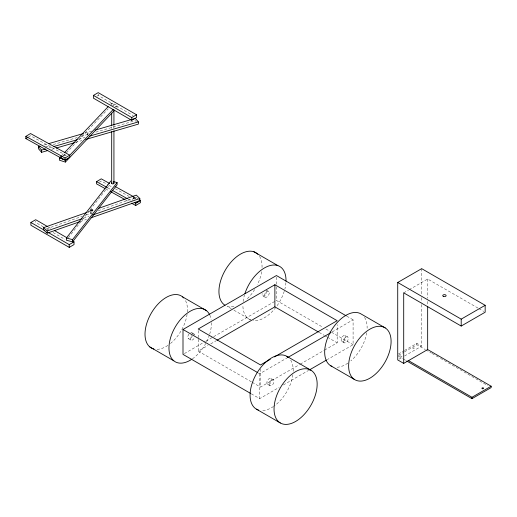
<?xml version="1.0" encoding="UTF-8"?>
<svg xmlns="http://www.w3.org/2000/svg" width="517" height="517" viewBox="0 0 517 517"><rect width="100%" height="100%" fill="white"/><g stroke="black" fill="none" stroke-linecap="round" stroke-linejoin="round"><path stroke-width="0.39" stroke-dasharray="2.58 1.94" d="M113.869 106.011L113.927 105.907A1.131 0.653 0 0 0 113.727 105.423M68.36 237.691L89.628 210.425M90.126 209.792L108.925 185.693M62.37 154.893L63.339 153.879M110.58 104.124L111.549 103.103L116.002 104.512M63.313 156.115L108.221 108.816M115.569 107.006L116.538 105.985M28.525 136.973L30.535 135.758L66.874 155.83L66.402 155.643A3.509 2.029 0 0 0 62.9 155.727M99.238 182.262L101.248 181.047L108.24 184.912M96.853 96.194L98.217 95.406L133.102 115.543M184.395 353.583L205.314 341.504M206.012 341.104L212.978 337.078M213.676 336.677L276.433 300.448L323.125 327.403M198.224 339.268L198.224 351.121L207.983 345.485M210.768 343.876L216.345 340.658M258.267 372.951L259.663 373.752L286.851 358.055M332.173 331.888L353.092 319.81L353.092 344.71L327.293 359.599M403.706 292.855L408.501 290.089M409.186 289.694L427.662 279.025L478.231 308.222M252.206 382.289L260.51 387.084L299.537 364.55M300.235 364.149L323.933 350.468M324.631 350.067L337.174 342.823L337.174 324.644M251.301 393.818L259.663 398.652L279.186 387.375M283.368 384.965L308.468 370.469M398.4 354.009L403.88 350.849M404.565 350.455L416.883 343.34L421.678 346.106L421.678 302.535M398.4 355.392L403.88 352.232M404.565 351.838L416.883 344.723L425.213 349.531M399.085 359.147L402.51 357.169L398.4 354.798M404.565 355.987L421.678 346.106M87.69 212.177L89.971 211.375M46.62 228.792L82.268 216.293M86.061 214.962L92.142 212.83M98.217 210.697L132.365 198.728M83.612 218.18L88.93 216.319M80.406 221.522L86.494 219.389M43.964 145.031L47.06 144.127M85.001 133.069L91.968 131.04M45.509 146.789L50.155 145.439M53.251 144.534L77.259 137.541M81.13 136.41L88.097 134.381M95.839 132.126L135.325 120.616L136.346 121.779M49.341 147.843L52.437 146.944M78.758 139.267L84.956 137.464M51.661 149.381L54.757 148.476M75.663 142.388L81.86 140.579M115.259 106.489L117.488 107.193L117.488 104.983M108.938 185.299L111.737 186.844M115.239 188.776L129.224 196.499M107.73 187.833L110.522 189.371M127.97 199.006L130.542 200.428M105.655 188.899L109.152 190.831M125.243 199.717L128.739 201.649M478.929 308.617L483.776 311.421M425.905 349.931L431.462 353.137M432.154 353.538L439.786 357.945M440.484 358.346L487.68 385.598M346.823 316.191L353.092 319.81M398.413 356.187L402.575 358.591M403.273 358.992L406.045 360.595M345.201 335.546A3.386 1.958 -60 0 1 344.128 340.8A3.386 1.958 -60 0 1 341.194 339.1A3.386 1.958 -60 0 1 345.201 335.546L347.598 336.929A3.386 1.958 -60 0 1 346.526 342.183A3.386 1.958 -60 0 1 343.592 340.483A3.386 1.958 -60 0 1 347.598 336.929M266.145 289.953L268.543 291.336A3.386 1.958 -60 0 1 267.47 296.584A3.386 1.958 -60 0 1 264.536 294.89A3.386 1.958 -60 0 1 268.543 291.336M325.91 329.012L330.79 331.83M331.487 332.231L353.092 344.71M262.759 295.821L265.156 297.204M341.815 341.414L344.212 342.803M319.176 332.431L324.023 335.229M324.715 335.63L326.789 336.832M327.481 337.226L337.174 342.823M231.202 308.623L227.092 306.251A30.49 17.604 -60 0 0 235.758 306.032M233.942 310.2L251.055 320.081M48.21 226.944L50.834 228.456M43.35 226.905L35.686 222.478L35.686 221.095M46.834 228.915L48.928 230.123M53.109 232.534L64.955 239.377M191.878 332.832L194.276 334.215M270.94 378.425A3.386 1.958 -60 0 1 269.861 383.672A3.386 1.958 -60 0 1 266.927 381.979A3.386 1.958 -60 0 1 270.94 378.425L273.331 379.808A3.386 1.958 -60 0 1 272.259 385.055A3.386 1.958 -60 0 1 269.325 383.362A3.386 1.958 -60 0 1 273.331 379.808M188.989 334.06A3.386 1.958 -60 0 0 188.492 338.7L190.889 340.083A3.386 1.958 -60 0 0 194.657 337.336M267.548 384.293L269.945 385.676M198.224 351.121L251.514 381.889M136.307 197.345L137.625 198.599M427.662 279.025L427.662 298.264M427.662 301.469L427.662 304.675M421.678 268.653L421.678 294.47M421.678 297.695L421.678 301.728M416.883 343.34L416.883 344.723M276.433 277.157L276.433 285.991M276.433 286.793L276.433 300.448M260.51 368.905L260.51 387.084M259.663 373.752L259.663 398.652M198.224 330.57L198.224 338.473M113.934 125.909L113.934 128.326M111.691 126.846L111.691 128.455M111.549 103.103L111.549 105.313M98.217 94.023L98.217 95.406M90.604 210.296L90.604 213.062M87.334 133.716L87.334 135.099M193.203 334.118A3.386 1.958 -60 0 1 194.896 335.094M190.889 340.083A3.386 1.958 -60 0 1 191.387 335.443M266.766 290.838A3.386 1.958 -60 0 1 264.452 295.653A3.386 1.958 -60 0 1 262.138 293.507M190.805 332.735A3.386 1.958 -60 0 1 192.498 333.711M192.259 335.953A3.386 1.958 -60 0 1 188.492 338.7M285.927 282.657A30.49 17.604 -60 0 1 284.848 289.145M284.234 291.317A30.49 17.604 -60 0 1 276.382 306.691M275.904 307.318A30.49 17.604 -60 0 1 253.026 320.546M250.331 319.81A30.49 17.604 -60 0 1 242.893 305.25M243.126 301.508A30.49 17.604 -60 0 1 244.451 295.084M209.824 315.124A30.018 17.332 -60 0 1 211.123 319.661M211.401 322.692A30.018 17.332 -60 0 1 209.643 334.325M209.411 335.042A30.018 17.332 -60 0 1 192.447 358.83M290.696 360.097A30.49 17.604 -60 0 1 293.165 371.755M292.874 374.812A30.49 17.604 -60 0 1 274.139 406.026M273.512 406.465A30.49 17.604 -60 0 1 260.859 410.53M364.543 317.373A30.025 17.332 -60 0 1 367.128 328.211M366.715 332.702A30.025 17.332 -60 0 1 350.894 360.808M347.851 363.154A30.025 17.332 -60 0 1 336.224 367.27M259.534 256.329A30.49 17.604 -60 0 1 262.016 268.077M261.628 271.729A30.49 17.604 -60 0 1 257.388 284.731M254.655 289.604A30.49 17.604 -60 0 1 246.047 299.866M185.551 300.642A30.018 17.332 -60 0 1 187.354 312.113M187.096 314.375A30.018 17.332 -60 0 1 169.705 344.102M167.876 345.421A30.018 17.332 -60 0 1 155.895 349.305M132.081 200.46A3.509 2.029 0 0 1 132.546 199.446M91.755 213.702A1.131 0.653 0 0 1 90.675 212.817A1.131 0.653 0 0 1 92.511 212.577M87.916 134.271A1.131 0.653 0 0 1 87.47 133.386A1.131 0.653 0 0 1 89.002 133.127M112.415 105.19A1.131 0.653 0 0 1 113.527 105.294M412.689 348.529A0.847 0.491 0 0 0 414.111 348.309A0.847 0.491 0 0 0 413.07 347.708A0.847 0.491 0 0 0 412.689 348.529"/><path stroke-width="0.78" d="M90.721 209.992C92.692 213.65 93.571 207.091 90.662 210.49M92.717 210.6L92.814 210.102M138.983 200.971L138.078 201.882A3.509 2.029 0 0 1 135.596 202.483L134.685 202.412M113.217 181.545L117.081 182.553L117.081 184.763L72.561 241.833L66.383 240.231L66.383 238.014L110.903 180.944M72.561 241.833L72.561 239.623L117.081 182.553M114.716 110.115L65.375 162.079L59.436 160.199L59.436 157.989L61.407 155.908M64.444 152.715L108.156 106.676M65.375 162.079L65.375 159.869L67.365 158.809A3.509 2.029 0 0 0 68.205 157.879M69.511 155.514L113.145 109.559M25.85 136.372L30.535 133.548L69.705 155.184L69.705 157.394L65.019 160.225L25.85 138.588L25.85 136.372L65.019 158.008L69.705 155.184M25.85 138.588L27.86 137.373M104.957 188.511L96.563 183.878L96.563 181.661L101.248 178.837L109.604 183.451M131.538 203.194L135.732 205.507L135.732 203.297L140.417 200.473L139.254 199.827M135.732 205.507L140.417 202.683L140.417 200.473M93.428 95.406L98.217 92.64L136.553 114.768L136.553 117.533L131.757 120.306L93.428 98.172L93.428 95.406L131.757 117.533L136.553 114.768M72.626 241.038L74.015 241.84L74.015 244.606L69.226 247.372L30.891 225.244L30.891 222.478L35.686 219.712L47.512 226.543M48.572 232.682L69.226 244.606L74.015 241.84M250.603 393.418L182.999 354.391L182.999 329.491L276.433 275.548L346.125 315.784M274.449 356.904L337.174 320.695L274.882 284.731L198.224 328.993L260.51 364.95L270.268 359.321M217.043 340.257L274.882 306.859L318.485 332.037M397.722 282.482L421.678 268.653L485.159 305.301L485.159 312.216L461.203 326.053L403.706 292.855L403.706 363.393L397.722 359.935L397.722 282.482L461.203 319.138L485.159 305.301M287.549 357.648L330.783 332.689M309.166 370.069L326.595 360.006M403.706 363.393L427.662 349.563L491.15 386.218L491.15 387.601L471.982 398.665L406.743 360.995M408.501 360.627L471.982 397.282L491.15 386.218M79.644 221.787L47.157 233.18L43.635 229.839L43.635 227.622L86.934 212.442M98.327 208.448L136.307 195.135L139.823 198.476L139.823 200.693L91.057 217.786M43.635 227.622L47.157 230.963L82.093 218.717M92.73 214.988L139.823 198.476M47.79 150.512L41.599 152.315L38.542 148.825L38.542 146.608L40.093 146.156M48.611 143.674L83.45 133.522M95.063 130.135L130.678 119.757M132.229 119.304L135.325 118.399L138.382 121.896L138.382 124.106L85.732 139.454M38.542 146.608L41.599 150.104L45.47 148.974M53.981 146.492L77.214 139.719M89.603 136.113L138.382 121.896M56.308 148.03L74.887 142.608M64.929 159.462L63.152 159.236L61.433 158.04A3.509 2.029 0 0 1 62.195 156.063M66.383 238.014L72.561 239.623M59.436 157.989L65.375 159.869M115.168 186.527L133.968 196.906M96.563 181.661L107.032 187.445M112.616 190.527L127.272 198.625M134.433 202.58L135.732 203.297M110.554 191.6L124.539 199.329M253.899 251.766L277.855 265.596M385.236 327.914A30.025 17.332 -60 0 0 349.498 358.533A30.025 17.332 -60 0 0 374.857 374.644A30.025 17.332 -60 0 0 385.236 327.914L361.28 314.084A30.025 17.332 -60 0 0 330.609 331.694A30.025 17.332 -60 0 0 331.862 366.359M330.531 365.648L354.488 379.478M286.883 356.336L310.84 370.166A30.49 17.604 -60 0 1 301.178 417.4A30.49 17.604 -60 0 1 274.773 402.155A30.49 17.604 -60 0 1 310.84 370.166M182.624 296.9L206.58 310.736M54.531 230.595L67.055 237.826M30.891 222.478L44.869 230.55M182.999 329.491L257.569 372.544M149.84 346.965L173.796 360.795M256.393 409.147L280.35 422.984M471.982 397.282L471.982 398.665M461.203 319.138L461.203 326.053M427.662 306.277L427.662 349.563M274.882 284.731L274.882 306.859M131.757 117.533L131.757 120.306M113.934 110.58L113.934 125.101M113.934 130.749L113.934 183.192M111.691 113.126L111.691 125.23M111.691 131.686L111.691 183.322M69.226 244.606L69.226 247.372M65.019 158.008L65.019 160.225M47.157 230.963L47.157 233.18M41.599 150.104L41.599 152.315M244.896 293.643A30.49 17.604 -60 0 1 269.428 265.744A30.49 17.604 -60 0 1 286.004 281.164M191.833 359.25A30.018 17.332 -60 0 1 169.363 352.51A30.018 17.332 -60 0 1 183.709 316.165A30.018 17.332 -60 0 1 209.508 314.472M258.513 410.071A30.49 17.604 -60 0 1 256.064 374.521A30.49 17.604 -60 0 1 288.15 357.202M225.005 305.269A30.49 17.604 -60 0 1 226.543 268.084A30.49 17.604 -60 0 1 257.809 254.177M153.885 348.994A30.018 17.332 -60 0 1 151.371 313.011A30.018 17.332 -60 0 1 183.735 297.966M113.527 182.753A1.131 0.653 0 0 1 113.688 183.671A1.131 0.653 0 0 1 112.099 183.761A1.131 0.653 0 0 1 111.937 182.844M482.342 388.713A0.847 0.491 0 0 0 483.615 388.293A0.847 0.491 0 0 0 482.342 387.866A0.847 0.491 0 0 0 482.342 388.713M443.586 296.467A1.693 0.976 0 0 0 446.126 295.621A1.693 0.976 0 0 0 443.586 294.774A1.693 0.976 0 0 0 443.586 296.467M133.541 198.586A1.131 0.653 0 0 0 135.415 198.269A1.131 0.653 0 0 0 134.006 197.494A1.131 0.653 0 0 0 133.541 198.586"/></g></svg>
